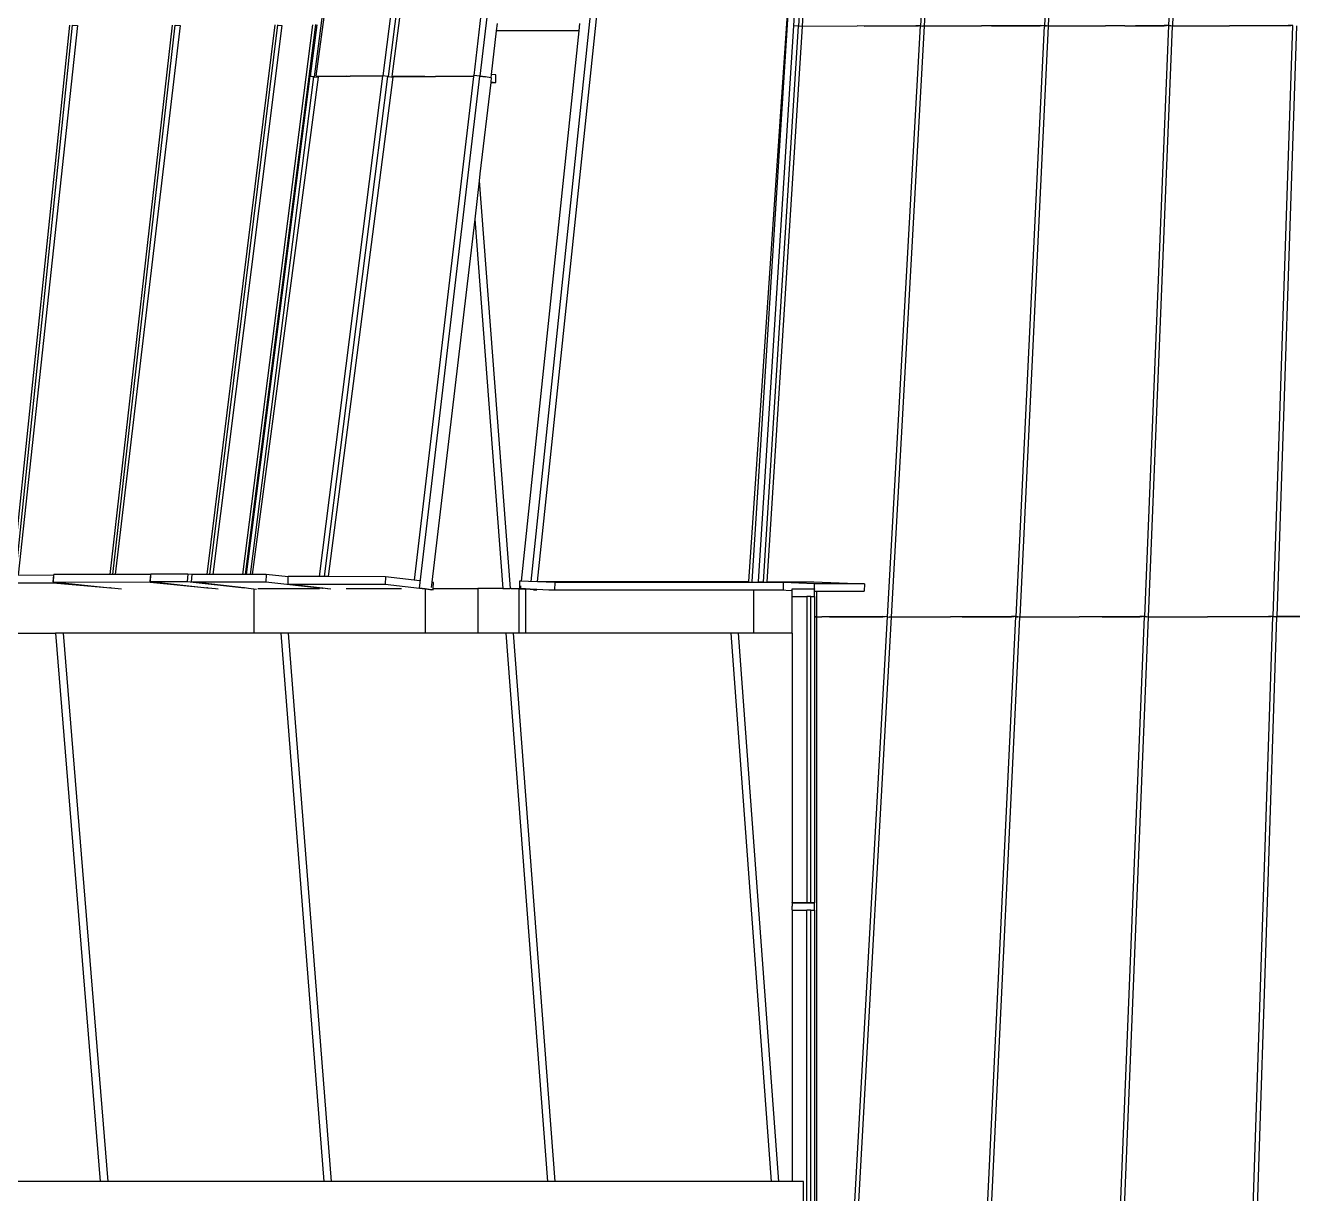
# Model space of a CAD drawing. Extents: x -21493 to 32459, y -48437 to 49697.
# Drawn here: x -4994 to 3560, y 33568 to 41452 of the extents above; entities that cross this region are included whole.
import ezdxf

# ---------------------------------------------------------------- set-up
doc = ezdxf.new("R2010")
doc.units = 0
doc.layers.get('0').update_dxf_attribs({"linetype": 'CONTINUOUS'})
doc.layers.add('SECTIONCUTEDGES', color=7, linetype='CONTINUOUS')

msp = doc.modelspace()

# ---------------------------------------------------------------- linework, layer by layer
for p, q in [((475.6, 45435), (223.8, 41446.8)), ((250.7, 41447.8), (502.3, 45432.2)), ((1269.5, 45437.3), (1047.5, 41449.1)), ((1074.8, 41448.4), (1296.7, 45434.3)), ((2077.5, 45438.1), (1885.3, 41449.9)), ((1912.6, 41449), (2104.7, 45435)), ((2885.4, 45438.9), (2723.1, 41450.8)), ((2750.4, 41449.6), (2912.7, 45435.7)), ((-3041.4, 41105.4), (-2534.9, 45073.2)), ((-3030.7, 41109.6), (-2504, 45069.9)), ((-2078.5, 45077.5), (-2581, 41112.5)), ((-2543.9, 41107.5), (-2041.1, 45075.3)), ((-2006.7, 45071.2), (-2519.5, 41107.7)), ((-1500.5, 45075.4), (-1967.2, 41113.9)), ((-1923.6, 41109), (-1456.1, 45076.8)), ((-1169.4, 41631.7), (-1581.9, 37698.3)), ((-1536.3, 37698.3), (-1124.4, 41626.3)), ((-109.8, 37699.1), (156.9, 41632.5)), ((158.7, 41636.7), (-90, 37698.5)), ((192.2, 41448.3), (203.9, 41633.1)), ((-4696.5, 41454), (-5080, 37741)), ((-5058.5, 37741), (-4675, 41453.6)), ((-4642.3, 41450.8), (-5042.8, 37741)), ((-4673.6, 41453.4), (-4642.3, 41450.8)), ((-4642.3, 41450.8), (-4642.1, 41450.7)), ((-4003.8, 41454.6), (-4424.8, 37745.6)), ((-4403.3, 37745.6), (-3982.3, 41454.3)), ((-3949.7, 41451.1), (-4387.6, 37745.6)), ((-3980.9, 41454.1), (-3949.7, 41451.1)), ((-3949.7, 41451.1), (-3949.4, 41451.1)), ((-3311.1, 41455.2), (-3769.9, 37747.1)), ((-3748.4, 37747.1), (-3289.6, 41455.1)), ((-3262.6, 41452.1), (-3727.7, 37747.1)), ((-3055.9, 41454.9), (-3529.2, 37747)), ((-3507.1, 37747), (-3033.6, 41457.3)), ((-3288.2, 41454.8), (-3262.6, 41452.1)), ((-3262.6, 41452.1), (-3262.4, 41452.1)), ((-3026.5, 41456.5), (-3070.7, 41110.6)), ((-1815.3, 41414.9), (-1849.9, 41121)), ((-1809.4, 41464.9), (-1815.3, 41414.9)), ((-1255.8, 41414.9), (-1815.3, 41414.9)), ((-1645.3, 37700.7), (-1255.8, 41414.9)), ((-1255.8, 41414.9), (-1250.6, 41464.9)), ((-44.6, 37698.3), (192.2, 41448.3)), ((222.7, 41446.9), (-14.1, 37697.2)), ((13.9, 37697.6), (250.5, 41444.1)), ((222.7, 41446.9), (192.2, 41448.3)), ((223.8, 41446.8), (222.7, 41446.9)), ((250.5, 41444.1), (223.8, 41446.8)), ((250.5, 41444.1), (250.7, 41447.8)), ((250.7, 41447.8), (620.8, 41448.2)), ((667, 41448.1), (620.8, 41448.2)), ((667, 41448.1), (823.5, 41448.2)), ((823.5, 41448), (667, 41448.1)), ((823.5, 41448.2), (921.8, 41448.3)), ((823.5, 41448.2), (823.5, 41448)), ((921.8, 41447.9), (823.5, 41448)), ((1045.8, 41449.2), (823.8, 37461.1)), ((852.2, 37460.3), (1074.1, 41446.2)), ((921.8, 41448.3), (921.8, 41447.9)), ((921.8, 41448.3), (922.2, 41448.3)), ((922.2, 41447.9), (921.8, 41447.9)), ((922.2, 41448.3), (1017.1, 41448.4)), ((922.2, 41448.3), (922.2, 41447.9)), ((1033.5, 41447.8), (922.2, 41447.9)), ((1017.8, 41450.2), (1017.2, 41450.2)), ((1045.8, 41449.2), (1017.8, 41450.2)), ((1046.9, 41449.1), (1045.8, 41449.2)), ((1046.9, 41449.1), (1047.5, 41449.1)), ((1047.5, 41449.1), (1060.5, 41447.7)), ((1074.1, 41446.3), (1060.5, 41447.7)), ((1074.1, 41446.3), (1074.7, 41446.2)), ((1074.1, 41446.3), (1074.1, 41446.3)), ((1074.1, 41446.2), (1074.1, 41446.3)), ((1074.7, 41446.2), (1074.1, 41446.2)), ((1074.7, 41446.2), (1074.8, 41448.4)), ((1074.8, 41448.4), (1458.7, 41448.7)), ((1528, 41448.6), (1458.7, 41448.7)), ((1528, 41448.6), (1634, 41448.7)), ((1634, 41448.6), (1528, 41448.6)), ((1634, 41448.6), (1634, 41448.7)), ((1634, 41448.7), (1661.3, 41448.7)), ((1661.3, 41448.6), (1634, 41448.6)), ((1661.3, 41448.7), (1759.6, 41448.8)), ((1661.3, 41448.7), (1661.3, 41448.6)), ((1759.6, 41448.5), (1661.3, 41448.6)), ((1883.6, 41450.1), (1691.4, 37461.9)), ((1719.9, 37460.9), (1911.9, 41446.9)), ((1759.6, 41448.8), (1759.6, 41448.5)), ((1759.6, 41448.8), (1760.1, 41448.8)), ((1760.1, 41448.5), (1759.6, 41448.5)), ((1760.1, 41448.8), (1760.1, 41448.5)), ((1760.1, 41448.8), (1854.9, 41448.8)), ((1871.3, 41448.4), (1760.1, 41448.5)), ((1855.6, 41450.6), (1855, 41450.6)), ((1883.6, 41450.1), (1855.6, 41450.6)), ((1884.7, 41449.9), (1883.6, 41450.1)), ((1884.7, 41449.9), (1885.3, 41449.9)), ((1898.4, 41448.5), (1884.7, 41449.9)), ((1885.3, 41449.9), (1898.4, 41448.5)), ((1911.9, 41447), (1898.4, 41448.5)), ((1911.9, 41447), (1912.5, 41446.9)), ((1911.9, 41447), (1911.9, 41447)), ((1911.9, 41446.9), (1911.9, 41447)), ((1912.5, 41446.9), (1911.9, 41446.9)), ((1912.5, 41446.9), (1912.6, 41449)), ((1912.6, 41449), (2296.5, 41449.2)), ((2426.6, 41449.1), (2296.5, 41449.2)), ((2426.6, 41449.1), (2471.8, 41449.1)), ((2471.8, 41449.1), (2471.8, 41449.2)), ((2471.8, 41449.1), (2499.1, 41449.1)), ((2499.1, 41449.1), (2597.4, 41449.2)), ((2499.1, 41449.2), (2499.1, 41449.1)), ((2597.4, 41449.1), (2499.1, 41449.1)), ((2721.4, 41450.9), (2559, 37462.7)), ((2587.5, 37461.5), (2749.8, 41447.6)), ((2597.4, 41449.2), (2597.4, 41449.1)), ((2597.4, 41449.2), (2597.9, 41449.2)), ((2597.9, 41449.1), (2597.4, 41449.1)), ((2597.9, 41449.2), (2597.9, 41449.1)), ((2597.9, 41449.2), (2692.7, 41449.2)), ((2709.1, 41449.1), (2597.9, 41449.1)), ((2693.4, 41451.1), (2692.8, 41451.1)), ((2721.4, 41450.9), (2693.4, 41451.1)), ((2722.5, 41450.8), (2721.4, 41450.9)), ((2722.5, 41450.8), (2723.1, 41450.8)), ((2737.6, 41449.1), (2722.5, 41450.8)), ((2723.1, 41450.8), (2737.6, 41449.1)), ((2749.8, 41447.7), (2737.6, 41449.1)), ((2749.8, 41447.7), (2750.3, 41447.6)), ((2749.8, 41447.7), (2749.8, 41447.7)), ((2749.8, 41447.6), (2749.8, 41447.7)), ((2750.3, 41447.6), (2749.8, 41447.6)), ((2750.3, 41447.6), (2750.4, 41449.6)), ((2750.4, 41449.6), (3134.3, 41449.7)), ((3530.5, 41449.7), (3134.3, 41449.7)), ((3559.2, 41451.7), (3426.6, 37463.6)), ((3455.1, 37462.1), (3587.6, 41448.4)), ((3546.9, 41449.7), (3530.5, 41449.7)), ((3531.2, 41451.6), (3530.6, 41451.6)), ((3559.2, 41451.7), (3531.2, 41451.6)), ((3560.2, 41451.6), (3559.2, 41451.7)), ((-3073.1, 41110.8), (-3502.5, 37747)), ((-3474.9, 37747), (-3046.2, 41106.1)), ((-3460.4, 37747), (-3015, 41102.7)), ((-3073.1, 41110.8), (-3070.7, 41110.6)), ((-3070.7, 41110.4), (-3073.1, 41110.8)), ((-3070.7, 41110.6), (-3070.7, 41110.4)), ((-3046.2, 41106.1), (-3070.7, 41110.4)), ((-3070.7, 41110.4), (-3043.9, 41105.8)), ((-3043.9, 41105.8), (-3046.2, 41106.1)), ((-3043.9, 41105.8), (-3041.4, 41105.4)), ((-3041.4, 41105.4), (-3015, 41102.7)), ((-3030.7, 41109.6), (-3013.1, 41107.6)), ((-3030.7, 41109.6), (-2920, 41109.1)), ((-3015, 41102.7), (-3013.7, 41102.5)), ((-2920.1, 41108.3), (-3013, 41107.8)), ((-2583.1, 41109.9), (-3011.2, 37731.9)), ((-2975.1, 37731.9), (-2547.3, 41107.9)), ((-2512.7, 41103.8), (-2949, 37731.9)), ((-2920.1, 41108.3), (-2920, 41109.1)), ((-2919.4, 41108.3), (-2920.1, 41108.3)), ((-2920, 41109.1), (-2919.3, 41109.1)), ((-2919.4, 41108.3), (-2919.3, 41109.1)), ((-2829.1, 41108.7), (-2919.4, 41108.3)), ((-2919.3, 41109.1), (-2829.1, 41108.7)), ((-2829.1, 41108.7), (-2802.2, 41108.6)), ((-2583.1, 41109.9), (-2802.2, 41108.9)), ((-2582.7, 41112.7), (-2583.1, 41109.9)), ((-2581, 41112.5), (-2582.7, 41112.7)), ((-2582.7, 41112.7), (-2581, 41112.5)), ((-2581, 41112.5), (-2581, 41112.5)), ((-2547.3, 41107.9), (-2581, 41112.5)), ((-2546.5, 41107.9), (-2547.3, 41107.9)), ((-2546.5, 41107.9), (-2543.9, 41107.5)), ((-2543.9, 41107.5), (-2512.7, 41103.8)), ((-2519.5, 41107.7), (-2512.3, 41106.7)), ((-2519.5, 41107.7), (-2443.5, 41107.5)), ((-2512.3, 41106.7), (-2512.7, 41103.8)), ((-2512.2, 41106.7), (-2512.3, 41106.7)), ((-2443.6, 41106.9), (-2512.2, 41106.7)), ((-2512.2, 41106.7), (-2510.3, 41106.5)), ((-2443.5, 41107.5), (-2443.6, 41106.9)), ((-2341.9, 41107.1), (-2443.6, 41106.9)), ((-2443.5, 41107.5), (-2341.9, 41107.3)), ((-1970.2, 41107.9), (-2370.7, 37708.6)), ((-2341.9, 41107.1), (-2341.9, 41107.3)), ((-2341.9, 41107.3), (-2297.8, 41107.2)), ((-2297.8, 41107.2), (-2341.9, 41107.1)), ((-2334.3, 37654.6), (-1927.3, 41109.4)), ((-2297.8, 41107.2), (-2225.3, 41107.1)), ((-1970.2, 41107.9), (-2225.2, 41107.4)), ((-1969.5, 41114.1), (-1970.2, 41107.9)), ((-1967.2, 41113.9), (-1969.5, 41114.1)), ((-1965.9, 41113.7), (-1967.2, 41113.9)), ((-1927.3, 41109.4), (-1965.9, 41113.7)), ((-1888, 41104.1), (-1927.3, 41109.4)), ((-1927.3, 41109.4), (-1923.6, 41109)), ((-1852.4, 41067.9), (-1925.3, 40449.4)), ((-1923.6, 41109), (-1888, 41104.1)), ((-1852.5, 41099.4), (-1888, 41104.1)), ((-1849.9, 41121), (-1852.5, 41099.4)), ((-1848.8, 41098.9), (-1852.5, 41099.4)), ((-1852, 41071.2), (-1852.4, 41067.9)), ((-1852.4, 41067.9), (-1819.2, 41067.9)), ((-1848.8, 41098.9), (-1852, 41071.2)), ((-1852, 41071.2), (-1819.2, 41067.9)), ((-1817.9, 41117.8), (-1849.9, 41121)), ((-1819.2, 41067.9), (-1817.9, 41117.8)), ((-1930.7, 40403.3), (-1961.1, 40145.4)), ((-1925.3, 40449.4), (-1930.7, 40403.3)), ((-1930.7, 40403.3), (-1721.7, 37651.1)), ((-1961.1, 40145.4), (-2249.9, 37694)), ((-1961.1, 40145.4), (-1771.6, 37651.1)), ((-4803.2, 37740.8), (-5042.8, 37741)), ((-4806.4, 37696.1), (-4802.7, 37740.8)), ((-4803.2, 37740.8), (-4806.4, 37696.1)), ((-4802.7, 37740.8), (-4803.2, 37740.8)), ((-4802.7, 37740.8), (-4802.3, 37745.9)), ((-4424.8, 37745.6), (-4802.3, 37745.9)), ((-4403.3, 37745.6), (-4424.8, 37745.6)), ((-4387.6, 37745.6), (-4403.3, 37745.6)), ((-4148.5, 37745.4), (-4387.6, 37745.6)), ((-4152.3, 37699.2), (-4148.2, 37745.4)), ((-4148.5, 37745.4), (-4152.3, 37699.2)), ((-4148.2, 37745.4), (-4148.5, 37745.4)), ((-4148.2, 37745.4), (-4147.9, 37749)), ((-3896.6, 37748.8), (-4147.9, 37749)), ((-3896.6, 37748.8), (-3901.1, 37699)), ((-3868.8, 37745.7), (-3896.6, 37748.8)), ((-3872.7, 37697.4), (-3868.8, 37745.7)), ((-3868.8, 37745.7), (-3868.7, 37747.2)), ((-3769.9, 37747.1), (-3868.7, 37747.2)), ((-3748.4, 37747.1), (-3769.9, 37747.1)), ((-3727.7, 37747.1), (-3748.4, 37747.1)), ((-3529.2, 37747), (-3727.7, 37747.1)), ((-3507.1, 37747), (-3529.2, 37747)), ((-3502.5, 37747), (-3507.1, 37747)), ((-3474.9, 37747), (-3502.5, 37747)), ((-3460.4, 37747), (-3474.9, 37747)), ((-3367.8, 37746.9), (-3460.4, 37747)), ((-3367.8, 37746.9), (-3371.9, 37697.2)), ((-3219.3, 37730.1), (-3367.8, 37746.9)), ((-3221, 37682.1), (-3219.3, 37730.1)), ((-3219.3, 37730.1), (-3219.2, 37731.9)), ((-3011.2, 37731.9), (-3219.2, 37731.9)), ((-2975.1, 37731.9), (-3011.2, 37731.9)), ((-2949, 37731.9), (-2975.1, 37731.9)), ((-2563.4, 37731.8), (-2949, 37731.9)), ((-2563.4, 37731.8), (-2565.2, 37681.9)), ((-2370.7, 37708.6), (-2563.4, 37731.8)), ((-5460.6, 37691.4), (-4806.8, 37691)), ((-4806.4, 37696.1), (-4806.8, 37691)), ((-4806.8, 37691), (-4419.4, 37656)), ((-4806.4, 37696.1), (-4424.1, 37657.2)), ((-4806.4, 37696.1), (-4152.6, 37695.7)), ((-4419.4, 37656), (-4424.1, 37656.9)), ((-4413.6, 37655), (-4419.4, 37656)), ((-4413.6, 37655), (-4413.3, 37657.2)), ((-4366.5, 37650.4), (-4413.6, 37655)), ((-4345.9, 37648.4), (-4366.5, 37650.4)), ((-4152.3, 37699.2), (-4152.6, 37695.7)), ((-4152.6, 37695.7), (-3765.2, 37656.3)), ((-4152.3, 37699.2), (-3770.2, 37657.3)), ((-4152.3, 37699.2), (-3901.1, 37699)), ((-3901.1, 37699), (-3514, 37656.6)), ((-3872.7, 37697.4), (-3371.9, 37697.2)), ((-3519, 37657.4), (-3872.7, 37697.4)), ((-3765.2, 37656.3), (-3770.2, 37657.3)), ((-3759.7, 37655.2), (-3765.2, 37656.3)), ((-3759.7, 37655.2), (-3759.5, 37657.3)), ((-3710.9, 37649.9), (-3759.7, 37655.2)), ((-3692, 37647.9), (-3710.9, 37649.9)), ((-3518.6, 37657.3), (-3519, 37657.4)), ((-3514, 37656.8), (-3518.6, 37657.3)), ((-3514, 37656.8), (-3518.6, 37657.3)), ((-3518.6, 37657.3), (-3518.6, 37657.3)), ((-3514, 37656.9), (-3514, 37656.8)), ((-3514, 37656.8), (-3514, 37656.8)), ((-3514, 37656.8), (-3514, 37656.6)), ((-3514, 37656.6), (-3514, 37656.5)), ((-3487.1, 37651.7), (-3514, 37656.5)), ((-3487.1, 37651.7), (-3486.4, 37656.8)), ((-3468.8, 37649.8), (-3487.1, 37651.7)), ((-3451.4, 37647.9), (-3468.8, 37649.8)), ((-3451.4, 37647.9), (-3451.4, 37351.1)), ((-3433.4, 37646), (-3451.4, 37647.9)), ((-3425.7, 37651.1), (-3395.4, 37651.1)), ((-3395.4, 37651.1), (-3328, 37651.1)), ((-3371.9, 37697.2), (-2988.5, 37653.8)), ((-3328, 37651.1), (-3249.4, 37651.1)), ((-3249.4, 37651.1), (-3160.3, 37651.1)), ((-3221, 37682.1), (-2565.2, 37681.9)), ((-3008.5, 37656.5), (-3221, 37682.1)), ((-3160.3, 37651.1), (-3061.2, 37651.1)), ((-3061.2, 37651.1), (-3008.5, 37651.1)), ((-2992.1, 37654.5), (-3008.5, 37656.5)), ((-2988.5, 37653.8), (-3008.5, 37656.5)), ((-2985.1, 37653.3), (-2988.5, 37653.8)), ((-2985.1, 37653.3), (-2984.9, 37654.6)), ((-2953.7, 37649.6), (-2985.1, 37653.3)), ((-2952.6, 37649.5), (-2953.7, 37649.6)), ((-2932.1, 37647), (-2952.6, 37649.5)), ((-2829.7, 37651.1), (-2710.2, 37651.1)), ((-2710.2, 37651.1), (-2577.8, 37651.1)), ((-2577.8, 37651.1), (-2455.3, 37651.1)), ((-2565.2, 37681.9), (-2295, 37649.4)), ((-2333.7, 37704.1), (-2370.7, 37708.6)), ((-2334.3, 37654.6), (-2335.5, 37654.8)), ((-2295, 37649.4), (-2334.3, 37654.6)), ((-2295, 37649.4), (-2295, 37649.4)), ((-2294.8, 37651.1), (-2294.8, 37351.1)), ((-2294.6, 37649.3), (-2294.6, 37649.3)), ((-2255.8, 37644.1), (-2294.6, 37649.3)), ((-2294.6, 37649.3), (-2241, 37642.9)), ((-2241, 37642.9), (-2263.2, 37642.9)), ((-2259.1, 37644.5), (-2255.8, 37644.1)), ((-2255.7, 37644.5), (-2255.8, 37644.1)), ((-2249.9, 37694), (-2253.9, 37659.7)), ((-2239.2, 37692.8), (-2249.9, 37694)), ((-2241, 37642.9), (-2240.7, 37651.1)), ((-2240.7, 37651.1), (-2239.2, 37692.8)), ((-2240.7, 37651.1), (-1940, 37651.1)), ((-1940, 37651.1), (-1940, 37351.1)), ((-1771.6, 37651.1), (-1940, 37651.1)), ((-1771.6, 37651.1), (-1721.7, 37651.1)), ((-1714, 37651.1), (-1721.7, 37651.1)), ((-1714, 37651.1), (-1662.6, 37651.1)), ((-1662.6, 37651.1), (-1658.8, 37651.1)), ((-1662.6, 37651.1), (-1662.6, 37351.1)), ((-1658.5, 37700.7), (-1658.8, 37651.1)), ((-1658.8, 37651.1), (-1658.8, 37650.7)), ((-1658.8, 37650.7), (-1641, 37650.1)), ((-1418.9, 37692.2), (-1658.5, 37700.7)), ((-1645.3, 37700.7), (-1658.5, 37700.7)), ((-1650.5, 37651.2), (-1648.7, 37669)), ((-1618.9, 37649.3), (-1650.5, 37651.2)), ((-1650.5, 37651.2), (-1648.8, 37651)), ((-1645.4, 37700.4), (-1645.3, 37700.7)), ((-1641, 37650.1), (-1618.9, 37649.3)), ((-1641, 37650.1), (-1621.8, 37647.9)), ((-1618.7, 37649.3), (-1618.9, 37649.3)), ((-1618.7, 37649.3), (-1618.7, 37351.1)), ((-1587.2, 37647.5), (-1618.7, 37649.3)), ((-1618.7, 37649.3), (-1587.2, 37648.2)), ((-1587.2, 37648.2), (-1587.2, 37647.5)), ((-1587.2, 37648.2), (-1541.7, 37646.6)), ((-1542.2, 37642.3), (-1587.2, 37647.5)), ((-1564.4, 37643.6), (-1542.2, 37642.3)), ((-1542.2, 37642.3), (-1541.7, 37646.6)), ((-1541.7, 37646.6), (-1461.2, 37643.7)), ((-1536.3, 37698.3), (-109.8, 37699.1)), ((-1536.3, 37698.3), (-1536.3, 37698.3)), ((-1461.2, 37643.7), (-1419.2, 37642.2)), ((-1419.2, 37642.2), (-1418.9, 37692.2)), ((-1419.2, 37642.2), (-1304.3, 37642.3)), ((120.5, 37692.5), (-1418.9, 37692.2)), ((-1304.3, 37642.3), (-1149.1, 37642.3)), ((-1149.1, 37642.3), (-996.5, 37642.3)), ((-996.5, 37642.3), (-847.5, 37642.3)), ((-847.5, 37642.3), (-703.1, 37642.3)), ((-703.1, 37642.3), (-564.1, 37642.4)), ((-564.1, 37642.4), (-431.4, 37642.4)), ((-431.4, 37642.4), (-305.9, 37642.4)), ((-305.9, 37642.4), (-188.3, 37642.4)), ((-188.3, 37642.4), (-79.4, 37642.4)), ((-79.4, 37642.4), (98.7, 37642.5)), ((-79.4, 37642.4), (-79.4, 37351.1)), ((-49.4, 37698.5), (-44.6, 37698.3)), ((-44.6, 37698.3), (-14.1, 37697.2)), ((-14.1, 37697.2), (-9.4, 37697.1)), ((-9.4, 37697.1), (120.5, 37692.5)), ((13.9, 37697.6), (301.2, 37698)), ((13.9, 37697.1), (13.9, 37697.6)), ((98.7, 37642.5), (182.4, 37639.1)), ((98.7, 37642.5), (120.2, 37642.5)), ((120.5, 37691.6), (120.2, 37642.5)), ((120.5, 37692.5), (120.5, 37691.6)), ((333.2, 37683.2), (120.5, 37691.6)), ((182.4, 37649.2), (182.4, 37649.5)), ((182.4, 37648.6), (182.4, 37649.2)), ((182.4, 37649.2), (332.3, 37649.2)), ((301.2, 37698), (307.4, 37697.7)), ((301.2, 37698), (307.4, 37698)), ((307.4, 37697.7), (307.4, 37698)), ((307.4, 37698), (328.2, 37698)), ((307.4, 37697.7), (328.2, 37696.9)), ((328.2, 37698), (328.2, 37696.9)), ((328.2, 37696.9), (670.1, 37683.3)), ((332.3, 37649.2), (333.2, 37683.2)), ((332.3, 37648.6), (332.3, 37649.2)), ((332.3, 37649.2), (332.4, 37649.2)), ((332.4, 37649.5), (332.4, 37649.2)), ((332.4, 37649.2), (332.4, 37648.6)), ((670.1, 37683.3), (333.2, 37683.2)), ((670.1, 37683.3), (668.7, 37633.3)), ((182.4, 37351.1), (182.4, 37598.6)), ((332.4, 37633.2), (347.6, 37633.2)), ((332.4, 37598.6), (332.4, 37460.3)), ((347.6, 37633.2), (668.7, 37633.3)), ((347.6, 37461.6), (347.6, 37633.2)), ((332.4, 37460.3), (337.4, 37460.7)), ((332.4, 37460.3), (332.4, 35531.8)), ((346.5, 37461.5), (337.4, 37460.7)), ((337.4, 37460.7), (347.5, 37461.5)), ((346.6, 37461.5), (346.5, 37461.5)), ((347.6, 37461.6), (346.6, 37461.5)), ((347.5, 37461.5), (346.6, 37461.5)), ((347.5, 37460), (347.5, 37461.5)), ((347.5, 37460), (383.2, 37460.1)), ((347.5, 33473.3), (347.5, 37460)), ((434.5, 37460), (383.2, 37460.1)), ((434.5, 37460), (766.1, 37460.3)), ((766.1, 37459.8), (434.5, 37460)), ((822, 37461.2), (600, 33473.1)), ((629.6, 33472.2), (851.5, 37458.2)), ((766.1, 37460.3), (793.9, 37460.3)), ((810, 37459.8), (766.1, 37459.8)), ((794.6, 37462.1), (794, 37462.1)), ((822, 37461.2), (794.6, 37462.1)), ((823.2, 37461.1), (822, 37461.2)), ((823.2, 37461.1), (823.8, 37461.1)), ((823.8, 37461.1), (837.4, 37459.7)), ((851.5, 37458.2), (837.4, 37459.7)), ((851.5, 37458.2), (852.1, 37458.1)), ((852.1, 37458.1), (851.5, 37458.2)), ((851.5, 37458.2), (851.5, 37458.2)), ((851.5, 37458.2), (851.5, 37458.2)), ((852.1, 37458.1), (852.2, 37460.3)), ((852.2, 37460.3), (1250.8, 37460.6)), ((1329.3, 37460.6), (1250.8, 37460.6)), ((1329.3, 37460.6), (1632.2, 37460.7)), ((1632.2, 37460.4), (1329.3, 37460.6)), ((1689.7, 37462), (1497.5, 33473.9)), ((1527.1, 33472.8), (1719.1, 37458.9)), ((1632.2, 37460.7), (1661.5, 37460.7)), ((1677.7, 37460.4), (1632.2, 37460.4)), ((1662.2, 37462.5), (1661.6, 37462.6)), ((1689.7, 37462), (1662.2, 37462.5)), ((1690.9, 37461.9), (1689.7, 37462)), ((1690.9, 37461.9), (1691.4, 37461.9)), ((1705, 37460.5), (1690.9, 37461.9)), ((1691.4, 37461.9), (1705, 37460.5)), ((1719.1, 37459), (1705, 37460.5)), ((1719.1, 37458.9), (1719.1, 37459)), ((1719.1, 37458.9), (1719.8, 37458.9)), ((1719.8, 37458.9), (1719.1, 37458.9)), ((1719.1, 37458.9), (1719.1, 37458.9)), ((1719.8, 37458.9), (1719.9, 37460.9)), ((1719.9, 37460.9), (2118.4, 37461.1)), ((2275, 37461.1), (2118.4, 37461.1)), ((2275, 37461.1), (2498.2, 37461.1)), ((2498.2, 37461), (2275, 37461.1)), ((2557.3, 37462.9), (2394.9, 33474.7)), ((2424.5, 33473.5), (2586.8, 37459.6)), ((2498.2, 37461.1), (2529.1, 37461.1)), ((2545.3, 37461), (2498.2, 37461)), ((2529.8, 37463), (2529.2, 37463)), ((2557.3, 37462.9), (2529.8, 37463)), ((2558.4, 37462.7), (2557.3, 37462.9)), ((2558.4, 37462.7), (2559, 37462.7)), ((2574.2, 37461.1), (2558.4, 37462.7)), ((2559, 37462.7), (2574.2, 37461.1)), ((2586.8, 37459.7), (2574.2, 37461.1)), ((2586.8, 37459.7), (2587.4, 37459.6)), ((2586.8, 37459.7), (2586.8, 37459.7)), ((2586.8, 37459.6), (2586.8, 37459.7)), ((2587.4, 37459.6), (2586.8, 37459.6)), ((2587.4, 37459.6), (2587.5, 37461.5)), ((2587.5, 37461.5), (2986.1, 37461.6)), ((3396.8, 37461.6), (2986.1, 37461.6)), ((3424.9, 37463.7), (3292.4, 33475.5)), ((3321.9, 33474.1), (3454.4, 37460.3)), ((3397.5, 37463.5), (3396.8, 37463.5)), ((3412.9, 37461.6), (3396.8, 37461.6)), ((3424.9, 37463.7), (3397.5, 37463.5)), ((3425.9, 37463.6), (3424.9, 37463.7)), ((3425.9, 37463.6), (3426.6, 37463.6)), ((3444.3, 37461.6), (3425.9, 37463.6)), ((3426.6, 37463.6), (3444.3, 37461.6)), ((3454.4, 37460.5), (3444.3, 37461.6)), ((3454.4, 37460.4), (3454.4, 37460.5)), ((3454.4, 37460.4), (3455, 37460.3)), ((3454.4, 37460.3), (3454.4, 37460.4)), ((3455, 37460.3), (3454.4, 37460.3)), ((3455, 37460.3), (3455.1, 37462)), ((3662, 37462.1), (3455.1, 37462)), ((3455.1, 37462.1), (3662, 37462.1)), ((3455.1, 37462), (3455.1, 37462.1)), ((-5365.6, 37351.1), (-4789.5, 37351.1)), ((-4789.5, 37351.1), (-4488.2, 33651.1)), ((-4739.6, 37351.1), (-4789.5, 37351.1)), ((-4739.6, 37351.1), (-4438.4, 33651.1)), ((-4727.1, 37351.1), (-4739.6, 37351.1)), ((-3451.4, 37351.1), (-4727.1, 37351.1)), ((-3395.4, 37351.1), (-3451.4, 37351.1)), ((-3328, 37351.1), (-3395.4, 37351.1)), ((-3270.1, 37351.1), (-3328, 37351.1)), ((-3270.1, 37351.1), (-2979, 33651.1)), ((-3249.4, 37351.1), (-3270.1, 37351.1)), ((-3220.3, 37351.1), (-3249.4, 37351.1)), ((-3220.3, 37351.1), (-2929.2, 33651.1)), ((-3207.9, 37351.1), (-3220.3, 37351.1)), ((-3160.3, 37351.1), (-3207.9, 37351.1)), ((-3061.2, 37351.1), (-3160.3, 37351.1)), ((-2952.6, 37351.1), (-3061.2, 37351.1)), ((-2835.4, 37351.1), (-2952.6, 37351.1)), ((-2710.2, 37351.1), (-2835.4, 37351.1)), ((-2577.8, 37351.1), (-2710.2, 37351.1)), ((-2439.1, 37351.1), (-2577.8, 37351.1)), ((-2294.8, 37351.1), (-2439.1, 37351.1)), ((-1940, 37351.1), (-2294.8, 37351.1)), ((-1750.8, 37351.1), (-1940, 37351.1)), ((-1750.8, 37351.1), (-1469.8, 33651.1)), ((-1701, 37351.1), (-1750.8, 37351.1)), ((-1701, 37351.1), (-1420, 33651.1)), ((-1688.7, 37351.1), (-1701, 37351.1)), ((-1662.6, 37351.1), (-1688.7, 37351.1)), ((-1618.7, 37351.1), (-1662.6, 37351.1)), ((-1461.2, 37351.1), (-1618.7, 37351.1)), ((-1304.3, 37351.1), (-1461.2, 37351.1)), ((-1149.1, 37351.1), (-1304.3, 37351.1)), ((-996.5, 37351.1), (-1149.1, 37351.1)), ((-847.5, 37351.1), (-996.5, 37351.1)), ((-703.1, 37351.1), (-847.5, 37351.1)), ((-564.1, 37351.1), (-703.1, 37351.1)), ((-431.4, 37351.1), (-564.1, 37351.1)), ((-305.9, 37351.1), (-431.4, 37351.1)), ((-231.5, 37351.1), (-305.9, 37351.1)), ((-231.5, 37351.1), (39.4, 33651.1)), ((-188.3, 37351.1), (-231.5, 37351.1)), ((-181.7, 37351.1), (-188.3, 37351.1)), ((-181.7, 37351.1), (89.2, 33651.1)), ((-169.5, 37351.1), (-181.7, 37351.1)), ((-79.4, 37351.1), (-169.5, 37351.1)), ((182.4, 37351.1), (-79.4, 37351.1)), ((182.4, 37351.1), (182.4, 35532.4)), ((182.4, 35531.8), (182.4, 35532.4)), ((182.4, 35531.8), (281.9, 35531.8)), ((182.4, 35531.3), (182.4, 35531.8)), ((306.9, 35531.8), (332.4, 35531.8)), ((332.4, 35531.8), (332.4, 35531.3)), ((182.4, 35481.3), (182.4, 33651.1)), ((332.4, 35481.3), (332.4, 33472.4))]:
    msp.add_line(p, q)
at = {"layer": 'SECTIONCUTEDGES'}
for p, q in [((332.3, 37648.6), (182.4, 37648.6)), ((182.4, 37639.1), (182.4, 37648.6)), ((182.4, 37599.7), (182.4, 37639.1)), ((332.4, 37648.6), (332.3, 37648.6)), ((332.4, 37633.2), (332.4, 37648.6)), ((182.4, 37599.7), (182.4, 37598.6)), ((182.4, 37598.6), (281.9, 37598.6)), ((281.9, 37598.6), (281.9, 35531.8)), ((306.9, 37598.6), (281.9, 37598.6)), ((306.9, 35531.8), (306.9, 37598.6)), ((306.9, 37598.6), (332.4, 37598.6)), ((332.4, 37598.6), (332.4, 37633.2)), ((281.9, 35531.3), (182.4, 35531.3)), ((182.4, 35531.3), (182.4, 35507.4)), ((182.4, 35506.8), (182.4, 35507.4)), ((182.4, 35482.4), (182.4, 35506.8)), ((281.9, 35531.8), (281.9, 35531.3)), ((281.9, 35531.3), (306.9, 35531.8)), ((332.4, 35531.3), (281.9, 35531.3)), ((332.4, 35481.3), (332.4, 35531.3)), ((182.4, 35482.4), (182.4, 35481.3)), ((182.4, 35481.3), (281.9, 35481.3)), ((281.9, 31531.8), (281.9, 35481.3)), ((306.9, 35481.3), (281.9, 35481.3)), ((306.9, 31531.8), (306.9, 35481.3)), ((306.9, 35481.3), (332.4, 35481.3)), ((-4488.2, 33651.1), (-5661, 33651.1)), ((-4438.4, 33651.1), (-4488.2, 33651.1)), ((-4429.8, 33651.1), (-4438.4, 33651.1)), ((-4428, 33651.1), (-4429.8, 33651.1)), ((-2979, 33651.1), (-4428, 33651.1)), ((-2929.2, 33651.1), (-2979, 33651.1)), ((-2920.7, 33651.1), (-2929.2, 33651.1)), ((-2918.9, 33651.1), (-2920.7, 33651.1)), ((-1469.8, 33651.1), (-2918.9, 33651.1)), ((-1420, 33651.1), (-1469.8, 33651.1)), ((-1411.6, 33651.1), (-1420, 33651.1)), ((-1409.8, 33651.1), (-1411.6, 33651.1)), ((39.4, 33651.1), (-1409.8, 33651.1)), ((89.2, 33651.1), (39.4, 33651.1)), ((97.5, 33651.1), (89.2, 33651.1)), ((99.3, 33651.1), (97.5, 33651.1)), ((182.4, 33651.1), (99.3, 33651.1)), ((257.4, 33651.1), (182.4, 33651.1)), ((257.4, 33351.1), (257.4, 33651.1))]:
    msp.add_line(p, q, dxfattribs=at)

doc.saveas('drawing.dxf')
